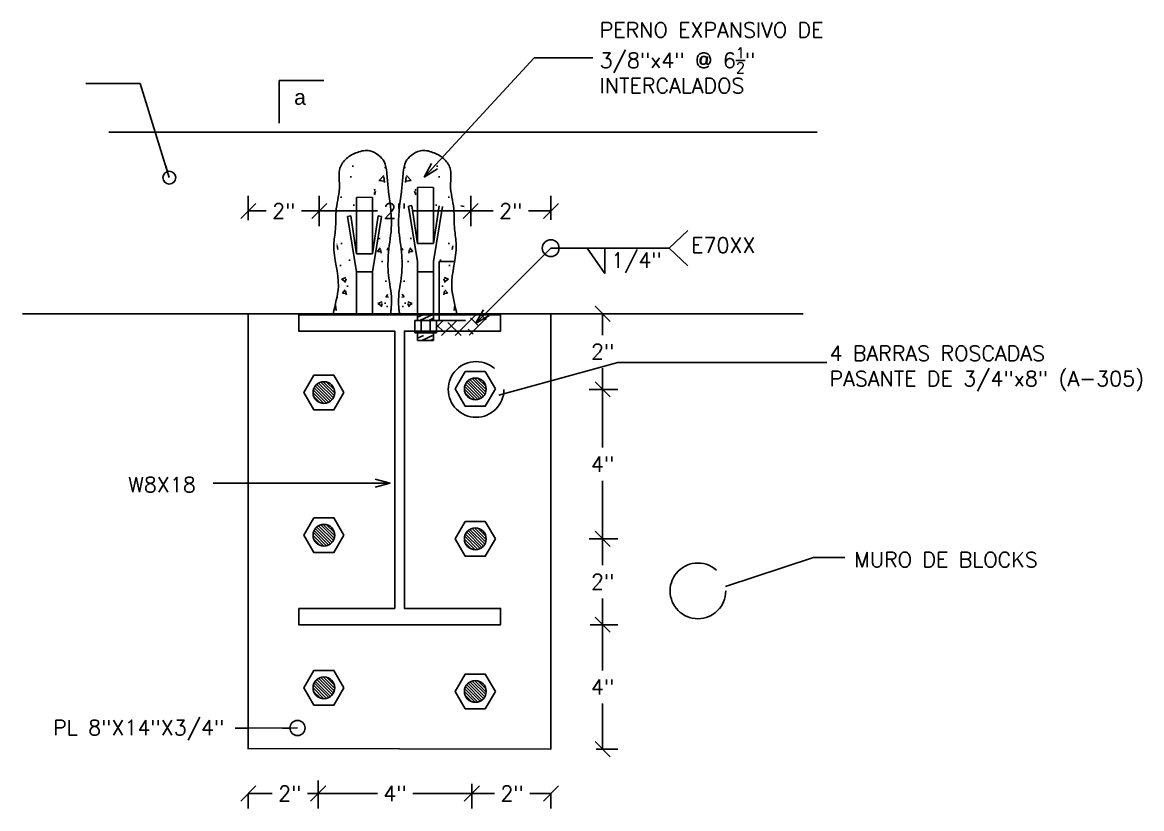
# Model space of a CAD drawing. Header units: metres. Extents: x -44 to 358, y -286 to 66.
# Drawn here: x 144.541 to 145.28, y 12.102 to 12.621 of the extents above; entities that cross this region are included whole.
import ezdxf

# ---------------------------------------------------------------- set-up
doc = ezdxf.new("R2010")
doc.units = ezdxf.units.M
doc.header["$LTSCALE"] = 0.3
doc.header["$PDMODE"] = 3
doc.linetypes.add('DASHED2', pattern=[9.525, 6.35, -3.175])
doc.linetypes.add('HIDDEN2', pattern=[4.7625, 3.175, -1.5875])
for name, color, linetype in [('ACERO', 5, 'Continuous'), ('BP', 3, 'Continuous'), ('DIMTEXTO', 4, 'Continuous'), ('HATCH', 8, 'Continuous'), ('Losas', 8, 'Continuous'), ('Vigas Perfil', 1, 'Continuous')]:
    doc.layers.add(name, color=color, linetype=linetype)
doc.layers.add('COLUMNA', color=7, linetype='Continuous', lineweight=18)
doc.styles.add('SMPLEX', font='simplex.shx')
doc.dimstyles.new('D-5', dxfattribs={"dimscale": 0.05, "dimtxt": 0.2, "dimasz": 0.2, "dimexe": 0.2, "dimexo": 0.2, "dimgap": 0.1, "dimtad": 0, "dimtih": 1, "dimtoh": 1, "dimzin": 0, "dimdsep": 46, "dimtxsty": 'SMPLEX', "dimblk1": 'OBLIQUE', "dimblk2": 'OBLIQUE', "dimsah": 1, "dimcen": 0.2, "dimclrd": 4, "dimclre": 4, "dimclrt": 4, "dimadec": 0, "dimazin": 0, "dimtfac": 1, "dimtmove": 0, "dimatfit": 3, "dimldrblk": 'OPEN30', "dimfxl": 0.2, "dimfxlon": 1, "dimtolj": 1, "dimtzin": 0, "dimarcsym": 0})

# ---------------------------------------------------------------- blocks, each defined once
blk = doc.blocks.new('_OBLIQUE')
at = {"color": 0, "linetype": 'ByBlock'}
blk.add_line((-0.5, -0.5), (0.5, 0.5), dxfattribs=at)
blk = doc.blocks.new('*D486')
at = {"layer": 'DEFPOINTS', "color": 0, "transparency": 16777216}
for p in [(144.8378, 12.14105, 0.02772), (144.7362, 12.13365, 0.08279), (144.7362, 12.11177)]:
    blk.add_point(p, dxfattribs=at)
at = {"layer": 'DIMTEXTO', "color": 4, "lineweight": -2, "transparency": 16777216}
for p, q in [((144.8378, 12.11811), (144.8378, 12.10177)), ((144.7362, 12.11177), (144.77534, 12.11177)), ((144.7362, 12.10896), (144.7362, 12.10177)), ((144.8378, 12.11177), (144.79867, 12.11177))]:
    blk.add_line(p, q, dxfattribs=at)
at = {"layer": 'DIMTEXTO', "color": 4, "lineweight": -2, "transparency": 16777216, "xscale": 0.01, "yscale": 0.01, "zscale": 0.01, "rotation": 180}
blk.add_blockref('_OBLIQUE', (144.7362, 12.11177), dxfattribs=at)
at = {"layer": 'DIMTEXTO', "color": 4, "lineweight": -2, "transparency": 16777216, "xscale": 0.01, "yscale": 0.01, "zscale": 0.01}
blk.add_blockref('_OBLIQUE', (144.8378, 12.11177), dxfattribs=at)
at = {"layer": 'DIMTEXTO', "color": 4, "transparency": 16777216, "insert": (144.787, 12.11177), "char_height": 0.01, "attachment_point": 5, "style": 'SMPLEX'}
blk.add_mtext('\\A1;4"', dxfattribs=at)
blk = doc.blocks.new('_Open30')
at = {"color": 0, "lineweight": -2}
for p, q in [((-1, 0.268), (0, 0)), ((0, 0), (-1, -0.268)), ((0, 0), (-1, 0))]:
    blk.add_line(p, q, dxfattribs=at)
blk = doc.blocks.new('*D487')
at = {"layer": 'DEFPOINTS', "color": 0, "transparency": 16777216}
for p in [(144.69005, 12.14105, 0.06873), (144.7362, 12.14105, -0.01601), (144.69005, 12.11177)]:
    blk.add_point(p, dxfattribs=at)
at = {"layer": 'DIMTEXTO', "color": 4, "lineweight": -2, "transparency": 16777216}
for p, q in [((144.7362, 12.12029), (144.7362, 12.10177)), ((144.69005, 12.11177), (144.70584, 12.11177)), ((144.69005, 12.1117), (144.69005, 12.10177)), ((144.7362, 12.11177), (144.72917, 12.11177))]:
    blk.add_line(p, q, dxfattribs=at)
at = {"layer": 'DIMTEXTO', "color": 4, "lineweight": -2, "transparency": 16777216, "xscale": 0.01, "yscale": 0.01, "zscale": 0.01, "rotation": 180}
blk.add_blockref('_OBLIQUE', (144.69005, 12.11177), dxfattribs=at)
at = {"layer": 'DIMTEXTO', "color": 4, "lineweight": -2, "transparency": 16777216, "xscale": 0.01, "yscale": 0.01, "zscale": 0.01}
blk.add_blockref('_OBLIQUE', (144.7362, 12.11177), dxfattribs=at)
at = {"layer": 'DIMTEXTO', "color": 4, "transparency": 16777216, "insert": (144.7175, 12.11177), "char_height": 0.01, "attachment_point": 5, "style": 'SMPLEX'}
blk.add_mtext('\\A1;2"', dxfattribs=at)
blk = doc.blocks.new('*D488')
at = {"layer": 'DEFPOINTS', "color": 0, "transparency": 16777216}
for p in [(144.88884, 12.42859, 0.01632), (144.89847, 12.37869, 0.04373), (144.92418, 12.37869)]:
    blk.add_point(p, dxfattribs=at)
at = {"layer": 'DIMTEXTO', "color": 4, "lineweight": -2, "transparency": 16777216}
for p, q in [((144.91536, 12.42859), (144.93418, 12.42859)), ((144.92418, 12.42859), (144.92418, 12.41459)), ((144.92418, 12.37869), (144.92418, 12.39269)), ((144.92153, 12.37869), (144.93418, 12.37869))]:
    blk.add_line(p, q, dxfattribs=at)
at = {"layer": 'DIMTEXTO', "color": 4, "lineweight": -2, "transparency": 16777216, "xscale": 0.01, "yscale": 0.01, "zscale": 0.01}
for p, rotation in [((144.92418, 12.42859), 90), ((144.92418, 12.37869), 270)]:
    blk.add_blockref('_OBLIQUE', p, dxfattribs=dict(at, rotation=rotation))
at = {"layer": 'DIMTEXTO', "color": 4, "transparency": 16777216, "insert": (144.92418, 12.40364), "char_height": 0.01, "attachment_point": 5, "style": 'SMPLEX'}
blk.add_mtext('\\A1;2"', dxfattribs=at)
blk = doc.blocks.new('*D489')
at = {"layer": 'DEFPOINTS', "color": 0, "transparency": 16777216}
for p in [(144.85298, 12.27995, -0.02953), (144.86963, 12.22327, -0.02953), (144.92418, 12.22327)]:
    blk.add_point(p, dxfattribs=at)
at = {"layer": 'DIMTEXTO', "color": 4, "lineweight": -2, "transparency": 16777216}
for p, q in [((144.91538, 12.27995), (144.93418, 12.27995)), ((144.92418, 12.27995), (144.92418, 12.26256)), ((144.92418, 12.22327), (144.92418, 12.24066)), ((144.91599, 12.22327), (144.93418, 12.22327))]:
    blk.add_line(p, q, dxfattribs=at)
at = {"layer": 'DIMTEXTO', "color": 4, "lineweight": -2, "transparency": 16777216, "xscale": 0.01, "yscale": 0.01, "zscale": 0.01}
for p, rotation in [((144.92418, 12.27995), 90), ((144.92418, 12.22327), 270)]:
    blk.add_blockref('_OBLIQUE', p, dxfattribs=dict(at, rotation=rotation))
at = {"layer": 'DIMTEXTO', "color": 4, "transparency": 16777216, "insert": (144.92418, 12.25161), "char_height": 0.01, "attachment_point": 5, "style": 'SMPLEX'}
blk.add_mtext('\\A1;2"', dxfattribs=at)
blk = doc.blocks.new('*D490')
at = {"layer": 'DEFPOINTS', "color": 0, "transparency": 16777216}
for p in [(144.737, 12.49659), (144.69005, 12.42859, 0.05733), (144.737, 12.37659)]:
    blk.add_point(p, dxfattribs=at)
at = {"layer": 'DIMTEXTO', "color": 4, "lineweight": -2, "transparency": 16777216}
for p, q in [((144.69005, 12.49047), (144.69005, 12.50659)), ((144.737, 12.48659), (144.737, 12.50659)), ((144.69005, 12.49659), (144.70186, 12.49659)), ((144.737, 12.49659), (144.72519, 12.49659))]:
    blk.add_line(p, q, dxfattribs=at)
at = {"layer": 'DIMTEXTO', "color": 4, "lineweight": -2, "transparency": 16777216, "xscale": 0.01, "yscale": 0.01, "zscale": 0.01, "rotation": 180}
blk.add_blockref('_OBLIQUE', (144.69005, 12.49659), dxfattribs=at)
at = {"layer": 'DIMTEXTO', "color": 4, "lineweight": -2, "transparency": 16777216, "xscale": 0.01, "yscale": 0.01, "zscale": 0.01}
blk.add_blockref('_OBLIQUE', (144.737, 12.49659), dxfattribs=at)
at = {"layer": 'DIMTEXTO', "color": 4, "lineweight": -2, "transparency": 16777216, "insert": (144.71353, 12.49659), "char_height": 0.01, "attachment_point": 5, "style": 'SMPLEX'}
blk.add_mtext('\\A1;2"', dxfattribs=at)
blk = doc.blocks.new('*D491')
at = {"layer": 'DEFPOINTS', "color": 0, "transparency": 16777216}
for p in [(144.837, 12.49659), (144.837, 12.37899), (144.737, 12.37659)]:
    blk.add_point(p, dxfattribs=at)
at = {"layer": 'DIMTEXTO', "color": 4, "lineweight": -2, "transparency": 16777216}
for p, q in [((144.737, 12.48659), (144.737, 12.50659)), ((144.837, 12.48659), (144.837, 12.50659)), ((144.737, 12.49659), (144.77534, 12.49659)), ((144.837, 12.49659), (144.79867, 12.49659))]:
    blk.add_line(p, q, dxfattribs=at)
at = {"layer": 'DIMTEXTO', "color": 4, "lineweight": -2, "transparency": 16777216, "xscale": 0.01, "yscale": 0.01, "zscale": 0.01, "rotation": 180}
blk.add_blockref('_OBLIQUE', (144.737, 12.49659), dxfattribs=at)
at = {"layer": 'DIMTEXTO', "color": 4, "lineweight": -2, "transparency": 16777216, "xscale": 0.01, "yscale": 0.01, "zscale": 0.01}
blk.add_blockref('_OBLIQUE', (144.837, 12.49659), dxfattribs=at)
at = {"layer": 'DIMTEXTO', "color": 4, "lineweight": -2, "transparency": 16777216, "insert": (144.787, 12.49659), "char_height": 0.01, "attachment_point": 5, "style": 'SMPLEX'}
blk.add_mtext('\\A1;2"', dxfattribs=at)
blk = doc.blocks.new('*D492')
at = {"layer": 'DEFPOINTS', "color": 0, "transparency": 16777216}
for p in [(144.89005, 12.49659), (144.89005, 12.42859, 0.05893), (144.837, 12.37899)]:
    blk.add_point(p, dxfattribs=at)
at = {"layer": 'DIMTEXTO', "color": 4, "lineweight": -2, "transparency": 16777216}
for p, q in [((144.837, 12.48659), (144.837, 12.50659)), ((144.89005, 12.49063), (144.89005, 12.50659)), ((144.837, 12.49659), (144.85186, 12.49659)), ((144.89005, 12.49659), (144.87519, 12.49659))]:
    blk.add_line(p, q, dxfattribs=at)
at = {"layer": 'DIMTEXTO', "color": 4, "lineweight": -2, "transparency": 16777216, "xscale": 0.01, "yscale": 0.01, "zscale": 0.01, "rotation": 180}
blk.add_blockref('_OBLIQUE', (144.837, 12.49659), dxfattribs=at)
at = {"layer": 'DIMTEXTO', "color": 4, "lineweight": -2, "transparency": 16777216, "xscale": 0.01, "yscale": 0.01, "zscale": 0.01}
blk.add_blockref('_OBLIQUE', (144.89005, 12.49659), dxfattribs=at)
at = {"layer": 'DIMTEXTO', "color": 4, "lineweight": -2, "transparency": 16777216, "insert": (144.86353, 12.49659), "char_height": 0.01, "attachment_point": 5, "style": 'SMPLEX'}
blk.add_mtext('\\A1;2"', dxfattribs=at)
blk = doc.blocks.new('*D493')
at = {"layer": 'DEFPOINTS', "color": 0, "transparency": 16777216}
for p in [(144.88884, 12.37869, 0.01632), (144.85298, 12.27995, -0.02953), (144.92418, 12.27995)]:
    blk.add_point(p, dxfattribs=at)
at = {"layer": 'DIMTEXTO', "color": 4, "lineweight": -2, "transparency": 16777216}
for p, q in [((144.91536, 12.37869), (144.93418, 12.37869)), ((144.92418, 12.37869), (144.92418, 12.34027)), ((144.92418, 12.27995), (144.92418, 12.31837)), ((144.91538, 12.27995), (144.93418, 12.27995))]:
    blk.add_line(p, q, dxfattribs=at)
at = {"layer": 'DIMTEXTO', "color": 4, "lineweight": -2, "transparency": 16777216, "xscale": 0.01, "yscale": 0.01, "zscale": 0.01}
for p, rotation in [((144.92418, 12.37869), 90), ((144.92418, 12.27995), 270)]:
    blk.add_blockref('_OBLIQUE', p, dxfattribs=dict(at, rotation=rotation))
at = {"layer": 'DIMTEXTO', "color": 4, "transparency": 16777216, "insert": (144.92418, 12.32932), "char_height": 0.01, "attachment_point": 5, "style": 'SMPLEX'}
blk.add_mtext('\\A1;4"', dxfattribs=at)
blk = doc.blocks.new('*D494')
at = {"layer": 'DEFPOINTS', "color": 0, "transparency": 16777216}
for p in [(144.8378, 12.14105, 0.02772), (144.89005, 12.14105, 0.07033), (144.8378, 12.11177)]:
    blk.add_point(p, dxfattribs=at)
at = {"layer": 'DIMTEXTO', "color": 4, "lineweight": -2, "transparency": 16777216}
for p, q in [((144.8378, 12.11811), (144.8378, 12.10177)), ((144.8378, 12.11177), (144.85268, 12.11177)), ((144.89005, 12.11177), (144.87601, 12.11177)), ((144.89005, 12.11153), (144.89005, 12.10177))]:
    blk.add_line(p, q, dxfattribs=at)
at = {"layer": 'DIMTEXTO', "color": 4, "lineweight": -2, "transparency": 16777216, "xscale": 0.01, "yscale": 0.01, "zscale": 0.01, "rotation": 180}
blk.add_blockref('_OBLIQUE', (144.8378, 12.11177), dxfattribs=at)
at = {"layer": 'DIMTEXTO', "color": 4, "lineweight": -2, "transparency": 16777216, "xscale": 0.01, "yscale": 0.01, "zscale": 0.01}
blk.add_blockref('_OBLIQUE', (144.89005, 12.11177), dxfattribs=at)
at = {"layer": 'DIMTEXTO', "color": 4, "transparency": 16777216, "insert": (144.86435, 12.11177), "char_height": 0.01, "attachment_point": 5, "style": 'SMPLEX'}
blk.add_mtext('\\A1;2"', dxfattribs=at)
blk = doc.blocks.new('*D497')
at = {"layer": 'DEFPOINTS', "color": 0, "transparency": 16777216}
for p in [(144.86963, 12.22327, -0.02953), (144.88884, 12.14105, -0.0446), (144.92418, 12.14105)]:
    blk.add_point(p, dxfattribs=at)
at = {"layer": 'DIMTEXTO', "color": 4, "lineweight": -2, "transparency": 16777216}
for p, q in [((144.91599, 12.22327), (144.93418, 12.22327)), ((144.92418, 12.22327), (144.92418, 12.19311)), ((144.92418, 12.14105), (144.92418, 12.17121)), ((144.91992, 12.14105), (144.93418, 12.14105))]:
    blk.add_line(p, q, dxfattribs=at)
at = {"layer": 'DIMTEXTO', "color": 4, "lineweight": -2, "transparency": 16777216, "xscale": 0.01, "yscale": 0.01, "zscale": 0.01}
for p, rotation in [((144.92418, 12.22327), 90), ((144.92418, 12.14105), 270)]:
    blk.add_blockref('_OBLIQUE', p, dxfattribs=dict(at, rotation=rotation))
at = {"layer": 'DIMTEXTO', "color": 4, "transparency": 16777216, "insert": (144.92418, 12.18216), "char_height": 0.01, "attachment_point": 5, "style": 'SMPLEX'}
blk.add_mtext('\\A1;4"', dxfattribs=at)

msp = doc.modelspace()

# ---------------------------------------------------------------- hatches: boundary and pattern name
at = {"layer": 'DIMTEXTO'}
h = msp.add_hatch(dxfattribs=at)
h.set_pattern_fill('ANSI38', color=8, scale=0.002, style=0)
h.set_pattern_definition([(45, (-325.337096, -78.1810576), (-0.00449012806, 0.00449012806), []), (135, (-325.337096, -78.1810576), (-0.01347038418, 0.00449012806), [0.015875, -0.009525])])
h.paths.add_polyline_path([(144.8478049, 12.4285927), (144.8378049, 12.4285927, -0.41421356), (144.8334869, 12.4242747), (144.814314, 12.4242747), (144.814314, 12.4160663), (144.8124073, 12.4160663), (144.8124073, 12.4142747), (144.8334869, 12.4142747, 0.41421356)])
at = {"layer": 'HATCH', "linetype": 'DASHED2', "ltscale": 0.01}
h = msp.add_hatch(dxfattribs=at)
h.set_pattern_fill('ANSI31', color=8, scale=0.02, angle=340, style=0)
h.set_pattern_definition([(25, (24.2201531, -54.650871), (-0.001056545654, 0.002265769468), [])])
h.paths.add_polyline_path([(144.8019613, 12.4110001), (144.8124073, 12.4110001), (144.8124073, 12.4143179), (144.8019613, 12.4143179)])
h.paths.add_polyline_path([(144.812405, 12.4285927), (144.801958, 12.4285927), (144.8019581, 12.4242747), (144.8124051, 12.4242747)])
at = {"layer": 'HATCH'}
h = msp.add_hatch(dxfattribs=at)
h.set_pattern_fill('ANSI31', color=8, scale=0.01134, style=0)
h.set_pattern_definition([(315, (-584.5032578, 118.3176678), (-0.0010023238623, -0.0010023238623), [])])
h.paths.add_polyline_path([(144.8328467, 12.3789927), (144.8472485, 12.3789927, -1)])
h.paths.add_polyline_path([(144.8472485, 12.3789927), (144.8328467, 12.3789927, -1)])
h = msp.add_hatch(dxfattribs=at)
h.set_pattern_fill('ANSI31', color=8, scale=0.01134, style=0)
h.set_pattern_definition([(315, (-584.6032578, 118.3152678), (-0.0010023238623, -0.0010023238623), [])])
h.paths.add_polyline_path([(144.7328467, 12.3765927), (144.7472485, 12.3765927, -1)])
h.paths.add_polyline_path([(144.7472485, 12.3765927), (144.7328467, 12.3765927, -1)])
h = msp.add_hatch(dxfattribs=at)
h.set_pattern_fill('ANSI31', color=8, scale=0.01134, style=0)
h.set_pattern_definition([(315, (-584.6032578, 118.2210288), (-0.0010023238623, -0.0010023238623), [])])
h.paths.add_polyline_path([(144.7328467, 12.2823538), (144.7472485, 12.2823538, -1)])
h.paths.add_polyline_path([(144.7472485, 12.2823538), (144.7328467, 12.2823538, -1)])
h = msp.add_hatch(dxfattribs=at)
h.set_pattern_fill('ANSI31', color=8, scale=0.01134, style=0)
h.set_pattern_definition([(315, (-584.5032578, 118.2186288), (-0.0010023238623, -0.0010023238623), [])])
h.paths.add_polyline_path([(144.8328467, 12.2799538), (144.8472485, 12.2799538, -1)])
h.paths.add_polyline_path([(144.8472485, 12.2799538), (144.8328467, 12.2799538, -1)])
h = msp.add_hatch(dxfattribs=at)
h.set_pattern_fill('ANSI31', color=8, scale=0.01134, style=0)
h.set_pattern_definition([(315, (-584.6032578, 118.1202658), (-0.0010023238623, -0.0010023238623), [])])
h.paths.add_polyline_path([(144.7328467, 12.1815908), (144.7472485, 12.1815908, -1)])
h.paths.add_polyline_path([(144.7472485, 12.1815908), (144.7328467, 12.1815908, -1)])
h = msp.add_hatch(dxfattribs=at)
h.set_pattern_fill('ANSI31', color=8, scale=0.01134, style=0)
h.set_pattern_definition([(315, (-584.5032578, 118.1178658), (-0.0010023238623, -0.0010023238623), [])])
h.paths.add_polyline_path([(144.8328467, 12.1791908), (144.8472485, 12.1791908, -1)])
h.paths.add_polyline_path([(144.8472485, 12.1791908), (144.8328467, 12.1791908, -1)])
at = {"layer": 'Losas'}
h = msp.add_hatch(dxfattribs=at)
h.set_pattern_fill('AR-CONC', color=256, scale=0.004, style=0)
h.set_pattern_definition([(50, (-1152.40899, -186.4916), (0.0286904073, -0.0025100854), [0.003, -0.033]), (355, (-1152.40899, -186.4916), (-0.00555005334, 0.03008768535), [0.0024, -0.0264]), (100.4514, (-1152.4066, -186.491808), (0.02314037527, 0.0275775817), [0.0025496076, -0.0280456845]), (46.1842, (-1152.40899, -186.4836), (0.0426896419, -0.0066207606), [0.0045, -0.0495]), (96.6356, (-1152.405432, -186.48415), (0.0373865082, 0.0389647148), [0.0038244115, -0.04206852]), (351.1842, (-1152.40899, -186.4836), (0.0373864778, 0.038964744), [0.0036, -0.0396]), (21, (-1152.40499, -186.4856), (0.0238762821, -0.01610475563), [0.003, -0.033]), (326, (-1152.40499, -186.4856), (0.0097326133, 0.0290060018), [0.0024, -0.0264]), (71.4514, (-1152.403, -186.48694), (0.03360890514, 0.01290121987), [0.0025496076, -0.0280456845]), (37.5, (-1152.40899, -186.491599), (0.00048639421, 0.01331575415), [0, -0.02608, 0, -0.0268, 0, -0.0265]), (7.5, (-1152.40899, -186.491599), (0.0105227815, 0.01577646848), [0, -0.01528, 0, -0.02548, 0, -0.0101]), (327.5, (-1152.41791, -186.491599), (0.02135289745, -0.00090219487), [0, -0.01, 0, -0.0312, 0, -0.0414]), (317.5, (-1152.42191, -186.491599), (0.02332744677, 0.0040041993), [0, -0.013, 0, -0.02072, 0, -0.0294])])
h.paths.add_polyline_path([(144.7734159, 12.5351594), (144.7730526, 12.5353358), (144.7730526, 12.4285927), (144.7842962, 12.4285927), (144.784116, 12.4298329), (144.7839275, 12.4310723), (144.7837332, 12.4323109), (144.7835356, 12.4335489), (144.7833373, 12.4347862), (144.7831408, 12.4360231), (144.7829487, 12.4372595), (144.7827634, 12.4384955), (144.7825876, 12.4397313), (144.7824238, 12.4409668), (144.7822745, 12.4422022), (144.7821422, 12.4434376), (144.7820296, 12.4446729), (144.7819391, 12.4459084), (144.7818733, 12.447144), (144.7818346, 12.4483798), (144.781825, 12.4496159), (144.781843, 12.4508524), (144.7818862, 12.4520892), (144.7819526, 12.4533264), (144.7820398, 12.454564), (144.7821457, 12.455802), (144.782268, 12.4570404), (144.7824045, 12.4582793), (144.7825529, 12.4595186), (144.782711, 12.4607584), (144.7828767, 12.4619986), (144.7830476, 12.4632394), (144.7832216, 12.4644808), (144.7833963, 12.4657226), (144.7834417, 12.4660475), (144.7834251, 12.4661573), (144.7827743, 12.4708427), (144.7824118, 12.4755515), (144.7823691, 12.4802746), (144.7826126, 12.4849959), (144.7831009, 12.4897011), (144.7833528, 12.4916285), (144.7833279, 12.49179), (144.7831433, 12.493027), (144.7829701, 12.4942651), (144.7828135, 12.4955048), (144.7826782, 12.4967463), (144.782567, 12.4979897), (144.7824794, 12.4992348), (144.7824148, 12.5004811), (144.7823725, 12.5017284), (144.782352, 12.5029765), (144.7823526, 12.504225), (144.7823738, 12.5054736), (144.7824148, 12.506722), (144.7824751, 12.50797), (144.7825541, 12.5092173), (144.7826501, 12.5104531), (144.7825035, 12.5116996), (144.7823597, 12.5130085), (144.7822263, 12.5143161), (144.7821007, 12.5156246), (144.7819805, 12.516936), (144.7818631, 12.5182524), (144.7817458, 12.5195759), (144.7816263, 12.5209086), (144.7815018, 12.5222526), (144.781362, 12.523604), (144.7811798, 12.5249466), (144.780926, 12.5262625), (144.7805716, 12.527534), (144.7800873, 12.5287432), (144.7794466, 12.5298735), (144.7786563, 12.530923), (144.7777454, 12.5319001), (144.7767439, 12.5328134), (144.7756805, 12.5336703), (144.7745702, 12.5344608)])
h.paths.add_polyline_path([(144.7486755, 12.4570682), (144.74877, 12.4565022), (144.7489339, 12.4554617), (144.7490852, 12.4544216), (144.7492214, 12.453382), (144.7493398, 12.452343), (144.749438, 12.4513045), (144.7495133, 12.4502667), (144.7495631, 12.4492296), (144.7495849, 12.4481932), (144.749576, 12.4471577), (144.7495341, 12.446123), (144.7494594, 12.4450891), (144.7493548, 12.444056), (144.7492233, 12.4430236), (144.7490678, 12.4419917), (144.7488913, 12.4409603), (144.7486967, 12.4399294), (144.7484871, 12.4388988), (144.7482653, 12.4378684), (144.7480344, 12.4368382), (144.7477972, 12.4358081), (144.7475568, 12.434778), (144.7473162, 12.4337478), (144.7470782, 12.4327175), (144.7468459, 12.4316869), (144.7466222, 12.4306559), (144.7464101, 12.4296246), (144.7463223, 12.4291662), (144.7463934, 12.4285927), (144.7606066, 12.4285927), (144.7606066, 12.5346956), (144.7593528, 12.5341285), (144.7581768, 12.5335145), (144.757046, 12.5328302), (144.7559642, 12.5320683), (144.7549352, 12.5312218), (144.753965, 12.5302867), (144.7530686, 12.5292706), (144.7522629, 12.5281839), (144.7515646, 12.5270366), (144.7509907, 12.5258392), (144.750558, 12.5246018), (144.7502722, 12.5233333), (144.7501115, 12.522039), (144.7500498, 12.5207238), (144.750061, 12.5193925), (144.7501193, 12.5180498), (144.7501985, 12.5167007), (144.7502726, 12.5153499), (144.7503157, 12.5140023), (144.7503034, 12.5126623), (144.7502317, 12.5113311), (144.7501097, 12.5100074), (144.7499464, 12.5086901), (144.7497509, 12.507378), (144.7495324, 12.5060698), (144.7492999, 12.5047645), (144.7490625, 12.5034608), (144.7488294, 12.5021575), (144.7486097, 12.5008534), (144.7485105, 12.5001967), (144.7486919, 12.499137), (144.7488917, 12.4978972), (144.7490746, 12.4966579), (144.7492363, 12.4954194), (144.7493725, 12.4941816), (144.7494787, 12.4929447), (144.7495506, 12.4917088), (144.7495839, 12.4904739), (144.749574, 12.4892401), (144.7495172, 12.4880076), (144.749415, 12.4867762), (144.7492723, 12.4855458), (144.749094, 12.4843162), (144.7488853, 12.4830874), (144.748651, 12.4818592), (144.7483963, 12.4806315), (144.7481262, 12.479404), (144.7479203, 12.4785036), (144.7484946, 12.4752916), (144.7492141, 12.4706011), (144.7495766, 12.4659215), (144.7493595, 12.4612574)])
h = msp.add_hatch(dxfattribs=at)
h.set_pattern_fill('AR-CONC', color=256, scale=0.004, style=0)
h.set_pattern_definition([(130, (1441.983004, -186.4916), (-0.0286904073, -0.0025100854), [0.003, -0.033]), (185, (1441.983004, -186.4916), (0.00555005334, 0.03008768535), [0.0024, -0.0264]), (79.5486, (1441.980613, -186.491808), (-0.02314037527, 0.0275775817), [0.0025496076, -0.0280456845]), (133.8158, (1441.983004, -186.4836), (-0.0426896419, -0.0066207606), [0.0045, -0.0495]), (83.3644, (1441.979446, -186.48415), (-0.0373865082, 0.0389647148), [0.0038244115, -0.04206852]), (188.8158, (1441.983004, -186.4836), (-0.0373864778, 0.038964744), [0.0036, -0.0396]), (159, (1441.979004, -186.4856), (-0.0238762821, -0.01610475563), [0.003, -0.033]), (214, (1441.979004, -186.4856), (-0.0097326133, 0.0290060018), [0.0024, -0.0264]), (108.5486, (1441.977014, -186.48694), (-0.03360890514, 0.01290121987), [0.0025496076, -0.0280456845]), (142.5, (1441.983004, -186.491599), (-0.00048639421, 0.01331575415), [0, -0.02608, 0, -0.0268, 0, -0.0265]), (172.5, (1441.983004, -186.491599), (-0.0105227815, 0.01577646848), [0, -0.01528, 0, -0.02548, 0, -0.0101]), (212.5, (1441.991924, -186.491599), (-0.02135289745, -0.00090219487), [0, -0.01, 0, -0.0312, 0, -0.0414]), (222.5, (1441.995924, -186.491599), (-0.02332744677, 0.0040041993), [0, -0.013, 0, -0.02072, 0, -0.0294])])
h.paths.add_polyline_path([(144.8009612, 12.5353506), (144.8000494, 12.5348438), (144.7991431, 12.5342579), (144.7982652, 12.5336183), (144.7974169, 12.5329377), (144.7966052, 12.5322221), (144.7958446, 12.5314679), (144.7951499, 12.5306708), (144.7945362, 12.5298264), (144.7940184, 12.5289306), (144.7936022, 12.5279832), (144.7932751, 12.5269921), (144.7930222, 12.5259665), (144.792829, 12.5249152), (144.7926807, 12.5238473), (144.7925625, 12.5227719), (144.7924599, 12.5216977), (144.7923623, 12.5206308), (144.7922675, 12.5195707), (144.7921741, 12.5185165), (144.7920809, 12.517467), (144.7919866, 12.5164213), (144.7918899, 12.5153782), (144.7917895, 12.5143367), (144.7916841, 12.5132957), (144.7915725, 12.5122542), (144.7914539, 12.5112115), (144.7913635, 12.5104546), (144.7914597, 12.5092173), (144.7915387, 12.50797), (144.791599, 12.506722), (144.79164, 12.5054736), (144.7916611, 12.504225), (144.7916618, 12.5029765), (144.7916413, 12.5017284), (144.791599, 12.5004811), (144.7915344, 12.4992348), (144.7914468, 12.4979897), (144.7913356, 12.4967463), (144.7912003, 12.4955048), (144.7910436, 12.4942651), (144.7908705, 12.493027), (144.7906859, 12.49179), (144.7906616, 12.4916328), (144.7909587, 12.4893253), (144.7913379, 12.4857501), (144.7915798, 12.4821642), (144.7916641, 12.4785736), (144.791576, 12.4749854), (144.7913009, 12.4714065), (144.7908435, 12.467842), (144.7905702, 12.4660614), (144.7906174, 12.4657226), (144.7907922, 12.4644808), (144.7909662, 12.4632394), (144.7911371, 12.4619986), (144.7913027, 12.4607584), (144.7914609, 12.4595186), (144.7916093, 12.4582793), (144.7917458, 12.4570404), (144.7918681, 12.455802), (144.791974, 12.454564), (144.7920612, 12.4533264), (144.7921276, 12.4520892), (144.7921708, 12.4508524), (144.7921888, 12.4496159), (144.7921791, 12.4483798), (144.7921405, 12.447144), (144.7920747, 12.4459084), (144.7919842, 12.4446729), (144.7918715, 12.4434376), (144.7917393, 12.4422022), (144.79159, 12.4409668), (144.7914261, 12.4397313), (144.7912503, 12.4384955), (144.7910651, 12.4372595), (144.790873, 12.4360231), (144.7906765, 12.4347862), (144.7904781, 12.4335489), (144.7902806, 12.4323109), (144.7900862, 12.4310723), (144.7898977, 12.4298329), (144.7897176, 12.4285927), (144.8009612, 12.4285927)])
h.paths.add_polyline_path([(144.8252175, 12.45634), (144.8253309, 12.4570271), (144.8247459, 12.4605126), (144.8244452, 12.4640539), (144.8245117, 12.4676046), (144.8248718, 12.4711634), (144.8254218, 12.4747283), (144.8260577, 12.4782972), (144.8260935, 12.4785037), (144.8258876, 12.479404), (144.8256174, 12.4806315), (144.8253627, 12.4818592), (144.8251285, 12.4830874), (144.8249198, 12.4843162), (144.8247415, 12.4855458), (144.8245988, 12.4867762), (144.8244965, 12.4880076), (144.8244397, 12.4892401), (144.8244299, 12.4904739), (144.8244631, 12.4917088), (144.824535, 12.4929447), (144.8246413, 12.4941816), (144.8247774, 12.4954194), (144.8249392, 12.4966579), (144.8251221, 12.4978972), (144.8253219, 12.499137), (144.8255043, 12.5002026), (144.8254728, 12.5004183), (144.8253046, 12.501457), (144.8251249, 12.5024948), (144.8249383, 12.5035323), (144.8247492, 12.5045701), (144.8245623, 12.5056089), (144.8243823, 12.5066491), (144.8242136, 12.5076914), (144.824061, 12.5087365), (144.8239289, 12.5097848), (144.8238221, 12.5108371), (144.823745, 12.5118939), (144.8237023, 12.5129558), (144.8236984, 12.5140234), (144.8237299, 12.5150959), (144.8237841, 12.5161709), (144.8238481, 12.5172461), (144.8239086, 12.518319), (144.8239526, 12.5193872), (144.8239668, 12.5204483), (144.8239382, 12.5214997), (144.8238536, 12.5225392), (144.8237, 12.5235642), (144.8234641, 12.5245723), (144.8231345, 12.5255609), (144.8227129, 12.5265256), (144.822208, 12.5274614), (144.8216281, 12.5283629), (144.8209819, 12.5292251), (144.8202777, 12.5300428), (144.8195241, 12.5308108), (144.8187296, 12.531524), (144.8178999, 12.5321808), (144.8170371, 12.5327847), (144.8161431, 12.5333392), (144.8152198, 12.5338479), (144.814269, 12.5343144), (144.8134072, 12.5346921), (144.8134072, 12.4285927), (144.8278013, 12.4285927), (144.8276366, 12.4294584), (144.8274613, 12.4303236), (144.8272773, 12.4311886), (144.8270861, 12.4320533), (144.8268896, 12.4329178), (144.8266896, 12.4337821), (144.8264877, 12.4346463), (144.8262858, 12.4355104), (144.8260856, 12.4363746), (144.8258887, 12.4372387), (144.8256971, 12.438103), (144.8255124, 12.4389673), (144.8253363, 12.4398319), (144.8251707, 12.4406967), (144.8250172, 12.4415617), (144.8248777, 12.4424271), (144.8247538, 12.4432929), (144.8246473, 12.4441591), (144.82456, 12.4450258), (144.8244936, 12.445893), (144.8244498, 12.4467607), (144.8244298, 12.4476291), (144.8244323, 12.4484981), (144.8244558, 12.4493676), (144.8244987, 12.4502376), (144.8245597, 12.4511082), (144.8246371, 12.4519791), (144.8247295, 12.4528506), (144.8248352, 12.4537224), (144.8249528, 12.4545946), (144.8250807, 12.4554672)])

# ---------------------------------------------------------------- linework, layer by layer
at = {"color": 8}
for p, q in [((145.0658527, 12.5485927, -0.0150251), (144.5979344, 12.5485927, -0.0150251)), ((144.6988049, 12.4285927, 0.0503717), (144.5408198, 12.4285927, 0.0667673)), ((145.0567485, 12.4285927, 0.0170044), (144.8759049, 12.4285927, 0.0356723))]:
    msp.add_line(p, q, dxfattribs=at)
at = {"color": 8, "linetype": 'DASHED2', "ltscale": 0.01}
for p, q in [((144.8019607, 12.5121655), (144.8019607, 12.4749835)), ((144.8124067, 12.5121655), (144.8124067, 12.4749835)), ((144.761606, 12.5054655, 0.0203434), (144.761606, 12.4682835, 0.0203434)), ((144.772052, 12.5054655, 0.0203434), (144.772052, 12.4682835, 0.0203434)), ((144.7958957, 12.4996349), (144.7981374, 12.5001322)), ((144.7958957, 12.4996349), (144.8019411, 12.4632732)), ((144.7959153, 12.499506), (144.8019607, 12.4631442)), ((144.798157, 12.5000032), (144.8019607, 12.4749835)), ((144.8162104, 12.5000032), (144.8124067, 12.4749835)), ((144.8184521, 12.499506), (144.8124067, 12.4631442)), ((144.8326328, 12.499506), (144.8303911, 12.5000032)), ((144.7555607, 12.492806, 0.0203434), (144.7578023, 12.4933032, 0.0203434)), ((144.7555607, 12.492806, 0.0203434), (144.761606, 12.4564442, 0.0203434)), ((144.7578023, 12.4933032, 0.0203434), (144.761606, 12.4682835, 0.0203434)), ((144.7758558, 12.4933032, 0.0203434), (144.772052, 12.4682835, 0.0203434)), ((144.7780974, 12.492806, 0.0203434), (144.772052, 12.4564442, 0.0203434)), ((144.7780974, 12.492806, 0.0203434), (144.7758558, 12.4933032, 0.0203434)), ((144.8124067, 12.4749835), (144.8019607, 12.4749835)), ((144.772052, 12.4682835, 0.0203434), (144.761606, 12.4682835, 0.0203434)), ((144.8019411, 12.4632732), (144.8019392, 12.4242747)), ((144.8124067, 12.4631442), (144.8124041, 12.4242747)), ((144.8161414, 12.4631442), (144.8161388, 12.4242747)), ((144.8161414, 12.4631442), (144.8265874, 12.4631442)), ((144.761606, 12.4564442, 0.0203434), (144.7616042, 12.4285927, 0.0203434)), ((144.761606, 12.4564442, 0.0203434), (144.772052, 12.4564442, 0.0203434)), ((144.772052, 12.4564442, 0.0203434), (144.7720502, 12.4285927, 0.0203434)), ((144.8019605, 12.456444), (144.8124065, 12.456444)), ((144.8000546, 12.4160663), (144.8000546, 12.4242747)), ((144.8000546, 12.4242747), (144.814314, 12.4242747)), ((144.80424, 12.4160663), (144.80424, 12.4242747)), ((144.8101287, 12.4160663), (144.8101287, 12.4242747)), ((144.814314, 12.4160663), (144.814314, 12.4242747)), ((144.8019613, 12.4110001), (144.8019613, 12.4160663)), ((144.8124073, 12.4110001), (144.8124073, 12.4160663)), ((144.8124073, 12.4110001), (144.8019613, 12.4110001))]:
    msp.add_line(p, q, dxfattribs=at)
at = {"layer": 'ACERO', "color": 0}
msp.add_lwpolyline([(144.7233976, 12.2340386), (144.7233976, 12.2232692), (144.8566976, 12.2232692), (144.8566976, 12.2340386), (144.7932226, 12.2340386), (144.7932226, 12.4172386), (144.8566976, 12.4172386), (144.8566976, 12.4280081), (144.7233976, 12.4280081), (144.7233976, 12.4172386), (144.7868726, 12.4172386), (144.7868726, 12.2340386)], close=True, dxfattribs=at)
at = {"layer": 'BP', "linetype": 'DASHED2', "ltscale": 0.01}
msp.add_lwpolyline([(144.814314, 12.4160663), (144.8000546, 12.4160663)], dxfattribs=at)
at = {"layer": 'BP', "color": 8}
msp.add_open_spline([(144.7462124, 12.4285927, -0.0140944), (144.7473189, 12.4346239, -0.0140944), (144.7523463, 12.4496907, -0.0140944), (144.7448972, 12.4684762, -0.0140944), (144.7482193, 12.485506, -0.0140944), (144.7474358, 12.4987968, -0.0140944), (144.7514203, 12.5118885, -0.0140944), (144.7489943, 12.5239766, -0.0140944), (144.7547486, 12.5319199, -0.0140944), (144.7619309, 12.5355899, -0.0140944), (144.7700156, 12.5374089, -0.0140944), (144.7760805, 12.5336756, -0.0140944), (144.7808273, 12.5289174, -0.0140944), (144.7816475, 12.5211066, -0.0140944), (144.7827207, 12.5073117, -0.0140944), (144.7861163, 12.4895616, -0.0140944), (144.7823277, 12.4702775, -0.0140944), (144.7821273, 12.4536943, -0.0140944), (144.785073, 12.4412707, -0.0140944), (144.7845338, 12.4327181, -0.0140944), (144.7841812, 12.4295458, -0.0140944), (144.7840655, 12.4285927, -0.0140944)], degree=3, knots=[0.195515405, 0.195515405, 0.195515405, 0.195515405, 0.213859853, 0.241570636, 0.251876478, 0.265390187, 0.281122173, 0.292369728, 0.300147011, 0.308409593, 0.316578656, 0.323356462, 0.328774309, 0.336157508, 0.345793811, 0.370929734, 0.389173905, 0.404286191, 0.42039179, 0.426994384, 0.429919545, 0.429919545, 0.429919545, 0.429919545], dxfattribs=at)
at = {"layer": 'BP', "color": 9}
msp.add_open_spline([(144.8278013, 12.4285927, -0.0146351), (144.8266948, 12.4346239, -0.0146351), (144.8216675, 12.4496907, -0.0146351), (144.8291165, 12.4684762, -0.0146351), (144.8257945, 12.485506, -0.0146351), (144.826578, 12.4987968, -0.0146351), (144.8225935, 12.5118885, -0.0146351), (144.8250195, 12.5239766, -0.0146351), (144.8192651, 12.5319199, -0.0146351), (144.8120828, 12.5355899, -0.0146351), (144.8039982, 12.5374089, -0.0146351), (144.7979333, 12.5336756, -0.0146351), (144.7931865, 12.5289174, -0.0146351), (144.7923662, 12.5211066, -0.0146351), (144.791293, 12.5073117, -0.0146351), (144.7878974, 12.4895616, -0.0146351), (144.7916861, 12.4702775, -0.0146351), (144.7918865, 12.4536943, -0.0146351), (144.7889407, 12.4412707, -0.0146351), (144.7894796, 12.4327249, -0.0146351), (144.7898311, 12.4295593, -0.0146351), (144.7899479, 12.4285927, -0.0146351)], degree=3, knots=[0.195515405, 0.195515405, 0.195515405, 0.195515405, 0.213859853, 0.241570636, 0.251876478, 0.265390187, 0.281122173, 0.292369728, 0.300147011, 0.308409593, 0.316578656, 0.323356462, 0.328774309, 0.336157508, 0.345793811, 0.370929734, 0.389173905, 0.404286191, 0.42039179, 0.426994384, 0.429899201, 0.429899201, 0.429899201, 0.429899201], dxfattribs=at)
at = {"layer": 'COLUMNA', "color": 8, "linetype": 'DASHED2', "ltscale": 0.01}
for p, q in [((144.8124067, 12.5121655), (144.8019607, 12.5121655)), ((144.772052, 12.5054655, 0.0203434), (144.761606, 12.5054655, 0.0203434))]:
    msp.add_line(p, q, dxfattribs=at)
at = {"layer": 'DIMTEXTO'}
for p, q in [((144.8789144, 12.5978275, 0.0275833), (144.9177965, 12.5978275, 0.0275833)), ((144.9680393, 12.4719701, 0.0055431), (144.9803681, 12.4836001, 0.0055431)), ((144.925589, 12.4551797, 0.0055431), (144.9140056, 12.4719701, 0.0055431)), ((144.925589, 12.4719701, 0.0055431), (144.925589, 12.4551797, 0.0055431)), ((144.9680393, 12.4719701, 0.0055431), (144.9803681, 12.4603401, 0.0055431))]:
    msp.add_line(p, q, dxfattribs=at)
at = {"layer": 'DIMTEXTO', "color": 6}
for p, q in [((144.7104392, 12.554663, 0.0055431), (144.7104392, 12.5827863, 0.0055431)), ((144.7104392, 12.5827863, 0.0055431), (144.7398746, 12.5827863, 0.0055431))]:
    msp.add_line(p, q, dxfattribs=at)
at = {"layer": 'DIMTEXTO', "linetype": 'HIDDEN2'}
for p, q in [((144.8556629, 12.3748483, 0.0492775), (144.9343149, 12.3964426, -0.0002361)), ((144.9343149, 12.3964426, 0.0055431), (145.072362, 12.3964426, 0.0055431)), ((145.0052947, 12.2485364, 0.01224), (145.0635488, 12.2676103, -0.0314944)), ((145.0635488, 12.2676103, -0.0314944), (145.0841376, 12.2676103, -0.0314944))]:
    msp.add_line(p, q, dxfattribs=at)
at = {"layer": 'DIMTEXTO'}
msp.add_circle((144.889891, 12.4719701, 0.0055431), 0.0055666, dxfattribs=at)
at = {"layer": 'DIMTEXTO', "linetype": 'HIDDEN2', "ltscale": 0.02}
for centre in [(144.8405473, 12.3786888, 0.0492775), (144.9871363, 12.245594, 0.01224)]:
    msp.add_circle(centre, 0.0183952, dxfattribs=at)
at = {"layer": 'HATCH', "color": 8, "linetype": 'DASHED2', "ltscale": 0.01}
msp.add_line((144.8019586, 12.428593), (144.8124046, 12.4285925), dxfattribs=at)
at = {"layer": 'HATCH', "color": 1, "elevation": 0.0055431}
for points in [[(144.7532908, 12.3765927), (144.7466692, 12.3651238), (144.733426, 12.3651238), (144.7268044, 12.3765927), (144.733426, 12.3880617), (144.7466692, 12.3880617)], [(144.8532908, 12.3789927), (144.8466692, 12.3675238), (144.833426, 12.3675238), (144.8268044, 12.3789927), (144.833426, 12.3904617), (144.8466692, 12.3904617)]]:
    msp.add_lwpolyline(points, close=True, dxfattribs=at)
at = {"layer": 'HATCH', "color": 1}
for points in [[(144.7532908, 12.2823538), (144.7466692, 12.2708849), (144.733426, 12.2708849), (144.7268044, 12.2823538), (144.733426, 12.2938228), (144.7466692, 12.2938228)], [(144.8532908, 12.2799538), (144.8466692, 12.2684849), (144.833426, 12.2684849), (144.8268044, 12.2799538), (144.833426, 12.2914228), (144.8466692, 12.2914228)], [(144.7532908, 12.1815908), (144.7466692, 12.1701219), (144.733426, 12.1701219), (144.7268044, 12.1815908), (144.733426, 12.1930598), (144.7466692, 12.1930598)], [(144.8532908, 12.1791908), (144.8466692, 12.1677219), (144.833426, 12.1677219), (144.8268044, 12.1791908), (144.833426, 12.1906598), (144.8466692, 12.1906598)]]:
    msp.add_lwpolyline(points, close=True, dxfattribs=at)
at = {"layer": 'HATCH', "color": 8}
for centre in [(144.8400476, 12.3789927, 0.0055431), (144.7400476, 12.3765927, 0.0055431), (144.7400476, 12.2823538), (144.8400476, 12.2799538), (144.7400476, 12.1815908), (144.8400476, 12.1791908)]:
    msp.add_circle(centre, 0.0072009, dxfattribs=at)
at = {"layer": 'Vigas Perfil', "color": 3}
msp.add_line((144.6900476, 12.1410538, -0.0140569), (144.6900476, 12.4285927, 0.0628759), dxfattribs=at)
at = {"layer": 'Vigas Perfil'}
msp.add_lwpolyline([(144.814314, 12.4242747), (144.8334869, 12.4242747)], dxfattribs=at)
at = {"layer": 'Vigas Perfil', "color": 3}
msp.add_polyline3d([(144.6900476, 12.4285927, 0.0628759), (144.8900476, 12.4285927, 0.0644739), (144.8900476, 12.1410538, -0.0124589), (144.6900476, 12.1414528, -0.0139501)], dxfattribs=at)

# ---------------------------------------------------------------- texts
at = {"layer": 'DIMTEXTO', "color": 4, "char_height": 0.01, "style": 'SMPLEX'}
for s, insert, attachment_point in [('\\A1;PERNO EXPANSIVO DE\\P3/8"x4" @ 6{\\H0.7x;\\S1/2;}"\\PINTERCALADOS', (144.9222417, 12.5977367, 0.0055431), 4), ('\\A1;{\\fArial|b0|i0|c0|p34;a}', (144.7242406, 12.5716397, 0.0055431), 5), ('\\A1;E70XX', (145.0039095, 12.4739766, 0.0055431), 5), ('\\A1;1/4" ', (144.9465139, 12.4624427, 0.0055431), 5), ('\\A1;  4 BARRAS ROSCADAS\\P  PASANTE DE 3/4"x8" (A-305)', (145.0604048, 12.3925203, 0.0055431), 4), ('\\A1;W8X18', (144.6330963, 12.3157197, 0.0055431), 5), ('\\A1;MURO DE BLOCKS', (145.0904121, 12.2662084, -0.0314944), 4), ('\\A1;PL 8"X14"X3/4"', (144.6176806, 12.1536233, -0.082788), 5)]:
    msp.add_mtext(s, dxfattribs=dict(at, insert=insert, attachment_point=attachment_point))

# ---------------------------------------------------------------- dimensions: what is measured, and where the dimension line sits
at = {"layer": 'DIMTEXTO', "lineweight": -2}
for base, p1, p2, picture, middle in [((144.7370049, 12.4965883, 0.0055431), (144.6900476, 12.4285927, 0.0628759), (144.7370049, 12.3765927, 0.0055431), '*D490', (144.7135263, 12.4965883, 0.0055431)), ((144.8900476, 12.4965883, 0.0055431), (144.8370049, 12.3789927, 0.0055431), (144.8900476, 12.4285927, 0.0644739), '*D492', (144.8635263, 12.4965883, 0.0055431))]:
    dim = msp.add_linear_dim(base=base, p1=p1, p2=p2, text='2"', dimstyle='D-5', override={"dimtmove": 1}, dxfattribs=at)
    dim.commit()
    dim.dimension.update_dxf_attribs({"geometry": picture, "text_midpoint": middle, "dimtype": 160})
dim = msp.add_linear_dim(base=(144.8370049, 12.4965883, 0.0055431), p1=(144.7370049, 12.3765927, 0.0055431), p2=(144.8370049, 12.3789927, 0.0055431), text='2"', dimstyle='D-5', override={"dimtmove": 1}, dxfattribs=at)
dim.commit()
dim.dimension.update_dxf_attribs({"geometry": '*D491', "text_midpoint": (144.7870049, 12.4965883, 0.0055431)})
at = {"layer": 'DIMTEXTO'}
for base, p1, p2, text, picture, middle in [((144.9241781, 12.3786888, 0.0295268), (144.8888381, 12.4285927, 0.0458509), (144.8984736, 12.3786888, 0.0732612), '2"', '*D488', (144.9241781, 12.4036408, 0.0295268)), ((144.9241781, 12.2799538, 0.0295268), (144.8888381, 12.3786888, 0.0458509), (144.8529809, 12.2799538), '4"', '*D493', (144.9241781, 12.3293213, 0.0295268)), ((144.9241781, 12.2232692, 0.0295268), (144.8529809, 12.2799538), (144.8696309, 12.2232692), '2"', '*D489', (144.9241781, 12.2516115, 0.0295268)), ((144.9241781, 12.1410538, 0.0295268), (144.8696309, 12.2232692), (144.8888381, 12.1410538, -0.0150698), '4"', '*D497', (144.9241781, 12.1821615, 0.0295268))]:
    dim = msp.add_linear_dim(base=base, p1=p1, p2=p2, angle=90, text=text, dimstyle='D-5', dxfattribs=at)
    dim.commit()
    dim.dimension.update_dxf_attribs({"geometry": picture, "text_midpoint": middle})
for base, p1, p2, picture, middle in [((144.6900476, 12.1117725, -0.082788), (144.7362049, 12.1410538, -0.0988), (144.6900476, 12.1410538, -0.0140569), '*D487', (144.7175049, 12.1117725, -0.082788)), ((144.8378049, 12.1117725, -0.082788), (144.8900476, 12.1410538, -0.0124589), (144.8378049, 12.1410538, -0.0550656), '*D494', (144.8643454, 12.1117725, -0.082788))]:
    dim = msp.add_linear_dim(base=base, p1=p1, p2=p2, text='2"', dimstyle='D-5', override={"dimtmove": 1}, dxfattribs=at)
    dim.commit()
    dim.dimension.update_dxf_attribs({"geometry": picture, "text_midpoint": middle, "dimtype": 160})
dim = msp.add_linear_dim(base=(144.7362049, 12.1117725, -0.082788), p1=(144.8378049, 12.1410538, -0.0550656), p2=(144.7362049, 12.1336464), text='4"', dimstyle='D-5', override={"dimtmove": 1}, dxfattribs=at)
dim.commit()
dim.dimension.update_dxf_attribs({"geometry": '*D486', "text_midpoint": (144.7870049, 12.1117725, -0.082788)})

# ---------------------------------------------------------------- leaders
msp.add_leader([(144.8062545, 12.5188075, 0.0275833), (144.8789144, 12.5978275, 0.0275833)], dimstyle='D-5', dxfattribs=at)
for points, override in [([(144.6378927, 12.5185965, 0.0055431), (144.618542, 12.5808697, 0.0055431), (144.5828124, 12.5808697, 0.0055431)], {"dimasz": 0.17, "dimldrblk": 'DotBlank'}), ([(144.8401911, 12.4222427, 0.0055431), (144.889891, 12.4719701, 0.0055431), (144.9680393, 12.4719701, 0.0055431)], {"dimgap": 0.1, "dimtad": 0}), ([(144.7225842, 12.1550258, -0.082788), (144.6902903, 12.1550016, -0.082788), (144.6815048, 12.1549624, -0.082788)], {"dimgap": 0.1, "dimtad": 0, "dimldrblk": 'DotBlank'})]:
    msp.add_leader(points, dimstyle='D-5', override=override, dxfattribs=at)
at = {"layer": 'DIMTEXTO', "lineweight": -2}
msp.add_leader([(144.7838299, 12.3167126, -0.0004424), (144.6667806, 12.3167126, -0.0004424)], dimstyle='D-5', override={"dimgap": 0.1, "dimtad": 0}, dxfattribs=at)

doc.saveas('drawing.dxf')
